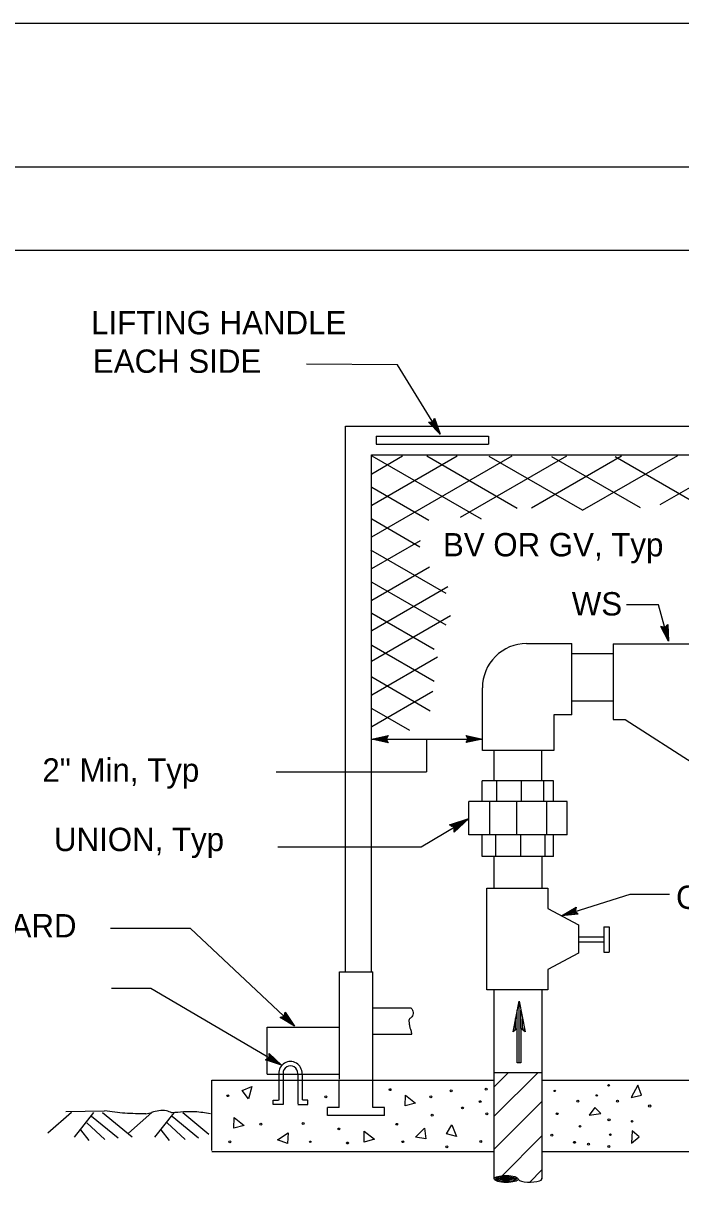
# Model space of a CAD drawing. Extents: x -893 to 867, y -474 to 712.
# Drawn here: x -642.6 to -445.7, y 360.6 to 712 of the extents above; entities that cross this region are included whole.
import ezdxf

# ---------------------------------------------------------------- set-up
doc = ezdxf.new("R2010")
doc.units = 0
for name, color, linetype in [('10 Sheet Format', 7, 'Continuous'), ('56 Stage 3 Anno', 7, 'Continuous'), ('57 Undefined', 7, 'Continuous'), ('60 Nongeo Data', 7, 'Continuous'), ('border_PLOTTING-ELEMENTS', 7, 'Continuous'), ('border_rw_22x34_Cut_Lines', 7, 'Continuous'), ('border_SHEET', 7, 'Continuous')]:
    doc.layers.add(name, color=color, linetype=linetype)

msp = doc.modelspace()

# ---------------------------------------------------------------- linework, layer by layer
at = {"layer": '10 Sheet Format'}
msp.add_lwpolyline([(-893.45, -474.04), (866.55, -474.04), (866.55, 711.96), (-893.45, 711.96)], close=True, dxfattribs=at)
at = {"layer": '56 Stage 3 Anno'}
for p, q in [((-521.24, 592.46), (-521.24, 592.46)), ((-517.77, 588.81), (-521.24, 592.46)), ((-521.24, 592.46), (-519.97, 592.46)), ((-520.9, 592.46), (-518.36, 589.78)), ((-518.94, 590.75), (-520.56, 592.46)), ((-520.22, 592.46), (-519.52, 591.72)), ((-519.97, 592.46), (-519.37, 593.59)), ((-519.52, 591.72), (-519.84, 592.69)), ((-519.68, 592.99), (-518.94, 590.75)), ((-518.35, 589.78), (-519.52, 593.29)), ((-519.37, 593.59), (-519.37, 593.59)), ((-519.37, 593.59), (-517.77, 588.81)), ((-517.77, 588.81), (-517.77, 588.81)), ((-451.63, 531.19), (-451.63, 531.19)), ((-449.52, 531.77), (-449.52, 531.77)), ((-449.27, 526.74), (-449.27, 526.74)), ((-538.19, 497.45), (-533.27, 498.54)), ((-538.19, 497.45), (-505.05, 497.45)), ((-533.27, 496.35), (-538.19, 497.45)), ((-538.19, 497.45), (-538.19, 497.45)), ((-533.45, 496.65), (-537.06, 497.45)), ((-537.05, 497.46), (-533.46, 498.25)), ((-535.93, 497.45), (-533.61, 497.97)), ((-533.64, 496.94), (-535.93, 497.45)), ((-534.79, 497.45), (-533.8, 497.67)), ((-533.78, 497.23), (-534.79, 497.45)), ((-533.27, 498.54), (-533.93, 497.45)), ((-533.93, 497.45), (-533.27, 496.35)), ((-533.27, 498.54), (-533.27, 498.54)), ((-533.27, 496.35), (-533.27, 496.35)), ((-521.78, 497.45), (-521.78, 487.63)), ((-509.32, 497.45), (-509.97, 498.55)), ((-509.97, 498.55), (-509.97, 498.55)), ((-509.97, 498.55), (-505.05, 497.45)), ((-505.05, 497.45), (-509.97, 496.36)), ((-509.97, 496.36), (-509.32, 497.45)), ((-509.97, 496.36), (-509.97, 496.36)), ((-509.8, 498.26), (-506.18, 497.45)), ((-506.19, 497.45), (-509.78, 496.66)), ((-507.32, 497.46), (-509.64, 496.94)), ((-509.6, 497.97), (-507.32, 497.46)), ((-509.46, 497.68), (-508.45, 497.46)), ((-508.45, 497.46), (-509.44, 497.24)), ((-505.05, 497.45), (-505.05, 497.45)), ((-566.86, 487.63), (-521.78, 487.63)), ((-476.98, 447.01), (-476.98, 447.01)), ((-481.34, 444.49), (-481.34, 444.49)), ((-476.32, 444.93), (-476.32, 444.93))]:
    msp.add_line(p, q, dxfattribs=at)
for points in [[(-517.77, 588.81), (-530.51, 609.63), (-557.8, 609.8)], [(-449.27, 526.74), (-452.29, 537.68), (-461.88, 537.68)], [(-566.35, 465.14), (-523.44, 465.14), (-509.17, 473.65)], [(-481.34, 444.49), (-460.8, 450.94), (-448.99, 450.94)], [(-561.38, 411.34), (-592.53, 440.61), (-616.52, 440.61)], [(-565.25, 399.71), (-604.44, 422.65), (-616.25, 422.65)]]:
    msp.add_lwpolyline(points, dxfattribs=at)
for points in [[(-449.52, 531.77), (-449.27, 526.74), (-451.63, 531.19), (-451.3, 531.1), (-449.57, 527.84), (-449.75, 531.53), (-449.99, 531.28), (-449.87, 528.92), (-450.98, 531.01), (-450.65, 530.92), (-450.17, 530.02), (-450.22, 531.04), (-450.4, 530.85), (-451.63, 531.19), (-450.4, 530.85)], [(-514.91, 471.75), (-509.17, 473.65), (-513.56, 469.49), (-513.56, 469.9), (-510.34, 472.94), (-514.55, 471.56), (-514.2, 471.36), (-511.5, 472.25), (-513.56, 470.31), (-513.56, 470.72), (-512.67, 471.56), (-513.84, 471.17), (-513.56, 471.02), (-513.56, 469.49), (-513.56, 471.02)], [(-476.32, 444.93), (-481.34, 444.49), (-476.98, 447.01), (-477.06, 446.68), (-480.26, 444.84), (-476.57, 445.15), (-476.83, 445.38), (-479.18, 445.17), (-477.14, 446.35), (-477.22, 446.02), (-478.1, 445.51), (-477.08, 445.6), (-477.28, 445.78), (-476.98, 447.01), (-477.28, 445.78)], [(-564.2, 415.52), (-561.38, 411.34), (-565.71, 413.93), (-565.38, 414.02), (-562.21, 412.12), (-564.28, 415.19), (-564.35, 414.86), (-563.03, 412.9), (-565.05, 414.11), (-564.73, 414.2), (-563.85, 413.68), (-564.42, 414.53), (-564.48, 414.27), (-565.71, 413.93), (-564.48, 414.27)], [(-568.93, 403.16), (-565.25, 399.71), (-570.04, 401.28), (-569.74, 401.44), (-566.24, 400.29), (-568.93, 402.82), (-568.92, 402.48), (-567.2, 400.86), (-569.45, 401.6), (-569.15, 401.76), (-568.18, 401.44), (-568.92, 402.14), (-568.92, 401.88), (-570.04, 401.28), (-568.92, 401.88)]]:
    msp.add_lwpolyline(points, close=True, dxfattribs=at)
at = {"layer": '60 Nongeo Data'}
for p, q in [((-546.14, 427.67), (-546.14, 591.25)), ((-546.14, 591.25), (-331.18, 591.25)), ((-536.92, 588.26), (-503.28, 588.26)), ((-536.92, 588.26), (-536.92, 585.88)), ((-503.28, 588.26), (-503.28, 585.88)), ((-536.92, 585.88), (-503.28, 585.88)), ((-538.33, 427.67), (-538.33, 582.67)), ((-538.33, 582.67), (-165.11, 582.67)), ((-538.24, 582.38), (-505.4, 563.42)), ((-538.24, 567.52), (-512.58, 582.34)), ((-538.24, 576.99), (-528.98, 582.34)), ((-538.2, 558.07), (-496.18, 582.34)), ((-521.76, 582.34), (-494.64, 566.68)), ((-511.64, 563.94), (-479.77, 582.34)), ((-503.12, 582.28), (-475.16, 566.14)), ((-490.36, 566.75), (-463.37, 582.34)), ((-484.33, 582.17), (-457.79, 566.85)), ((-475.02, 566), (-446.54, 582.45)), ((-465.31, 582.17), (-442.11, 568.78)), ((-451.78, 567.73), (-425.9, 582.67)), ((-538.24, 572.91), (-521.1, 563.02)), ((-538.24, 563.44), (-523.79, 555.1)), ((-538.24, 548.58), (-523.65, 557)), ((-538.58, 554.16), (-516.03, 541.15)), ((-538.24, 539.11), (-520.91, 549.11)), ((-538.24, 544.5), (-516.04, 531.68)), ((-538.16, 529.99), (-515.41, 543.12)), ((-538.32, 520.79), (-514.58, 534.49)), ((-538.24, 535.15), (-519.51, 524.34)), ((-538.24, 525.55), (-519.51, 514.74)), ((-491.84, 526.04), (-478.24, 526.04)), ((-478.24, 504.65), (-478.24, 526.04)), ((-465.91, 525.98), (-428.97, 525.98)), ((-465.91, 525.98), (-465.91, 503.29)), ((-538.24, 510.7), (-518.55, 522.07)), ((-478.26, 523.12), (-465.85, 523.12)), ((-538.24, 516.08), (-520.68, 505.94)), ((-538.24, 501.22), (-519.9, 511.81)), ((-538.24, 506.61), (-526.91, 500.07)), ((-478.26, 508.86), (-466.07, 508.86)), ((-465.91, 503.29), (-462.23, 503.29)), ((-462.23, 503.29), (-440.82, 489.55)), ((-501.49, 488.88), (-501.49, 493.92)), ((-501.49, 485.18), (-501.49, 493.92)), ((-487.23, 489.58), (-487.23, 493.92)), ((-487.23, 484.95), (-487.23, 493.92)), ((-483.71, 484.93), (-505.1, 484.93)), ((-505.1, 478.68), (-505.1, 484.93)), ((-500.77, 478.68), (-500.77, 484.93)), ((-493.34, 478.68), (-493.34, 484.93)), ((-486.7, 478.68), (-486.7, 484.93)), ((-483.71, 478.68), (-483.71, 484.93)), ((-479.64, 478.68), (-509.12, 478.68)), ((-509.12, 468.77), (-509.12, 478.68)), ((-502.86, 468.77), (-502.86, 478.68)), ((-494.77, 468.77), (-494.77, 478.68)), ((-485.72, 468.77), (-485.72, 478.68)), ((-479.64, 468.77), (-479.64, 478.68)), ((-479.64, 468.77), (-509.12, 468.77)), ((-505.1, 462.25), (-505.1, 468.77)), ((-501.05, 462.25), (-501.05, 468.77)), ((-493.53, 462.25), (-493.53, 468.77)), ((-486.28, 462.25), (-486.28, 468.77)), ((-483.71, 462.25), (-483.71, 468.77)), ((-483.71, 462.25), (-505.1, 462.25)), ((-501.49, 452.71), (-501.49, 462.25)), ((-487.23, 462.25), (-487.23, 452.71)), ((-503.73, 437.49), (-503.73, 452.71)), ((-503.73, 452.71), (-485.47, 452.71)), ((-485.47, 452.71), (-485.47, 446.62)), ((-485.47, 446.62), (-476.28, 441.7)), ((-476.28, 441.7), (-476.28, 437.13)), ((-468.63, 441.19), (-468.63, 433.58)), ((-468.63, 441.19), (-467.11, 441.19)), ((-467.11, 441.19), (-467.11, 433.58)), ((-503.73, 422.28), (-503.73, 437.49)), ((-476.28, 437.86), (-476.28, 433.29)), ((-476.23, 438.15), (-468.63, 438.15)), ((-476.23, 436.63), (-468.63, 436.63)), ((-476.28, 433.29), (-485.47, 428.37)), ((-468.63, 433.58), (-467.11, 433.58)), ((-547.88, 427.67), (-537.86, 427.67)), ((-547.88, 395.45), (-547.88, 427.67)), ((-537.86, 395.38), (-537.86, 427.67)), ((-485.47, 428.37), (-485.47, 422.28)), ((-485.47, 422.28), (-503.73, 422.28)), ((-501.49, 397.67), (-501.49, 422.28)), ((-487.23, 422.28), (-487.23, 397.67)), ((-495.88, 409.64), (-494.09, 418.87)), ((-494.09, 400.42), (-494.09, 418.87)), ((-494.09, 418.87), (-492.29, 409.64)), ((-537.86, 416.85), (-526.45, 416.85)), ((-494.6, 410.67), (-494.6, 416.21)), ((-493.57, 410.67), (-493.57, 416.21)), ((-495.11, 410.26), (-495.11, 413.64)), ((-493.06, 410.26), (-493.06, 413.54)), ((-537.86, 409), (-526.22, 409)), ((-494.6, 410.67), (-495.88, 409.64)), ((-495.63, 409.85), (-495.63, 410.87)), ((-494.6, 400.41), (-494.6, 410.67)), ((-492.29, 409.64), (-493.57, 410.67)), ((-493.57, 410.67), (-493.57, 400.41)), ((-492.55, 409.85), (-492.55, 410.87)), ((-501.49, 365.6), (-501.49, 397.67)), ((-501.49, 384.38), (-488.39, 397.49)), ((-501.43, 397.49), (-487.17, 397.49)), ((-501.43, 393.3), (-497.25, 397.49)), ((-493.57, 400.41), (-494.6, 400.41)), ((-487.23, 397.67), (-487.23, 365.6)), ((-586.18, 395.13), (-501.49, 395.13)), ((-586.18, 374.09), (-586.18, 395.13)), ((-569.59, 397), (-548.01, 397)), ((-566.08, 397.03), (-566.08, 395.2)), ((-566.08, 395.2), (-566.08, 389.23)), ((-564.81, 397.03), (-564.81, 395.2)), ((-564.81, 395.2), (-564.81, 387.91)), ((-560.37, 397.03), (-560.37, 395.2)), ((-560.37, 395.2), (-560.37, 388.06)), ((-559.1, 397.03), (-559.1, 395.2)), ((-559.1, 395.2), (-559.1, 389.28)), ((-547.97, 387.01), (-547.97, 394.91)), ((-537.95, 387.01), (-537.95, 394.84)), ((-487.23, 395.13), (-212.8, 395.13)), ((-457.41, 390.73), (-458.43, 393.7)), ((-547.97, 387.01), (-551.47, 387.01)), ((-551.47, 384.55), (-551.47, 387.01)), ((-534.44, 387.01), (-537.95, 387.01)), ((-534.44, 384.55), (-534.44, 387.01)), ((-501.49, 374.54), (-487.23, 388.8)), ((-471.38, 387), (-473.03, 384.68)), ((-469.54, 385.22), (-471.38, 387)), ((-628.26, 385.53), (-635.28, 379.29)), ((-629.92, 385.74), (-618.28, 385.96)), ((-621.61, 385.48), (-627.39, 378.12)), ((-622.18, 384.38), (-614.25, 377.85)), ((-618.91, 385.46), (-610.04, 378.16)), ((-604.15, 385.53), (-611.17, 379.29)), ((-605.96, 385.1), (-604.14, 385.49)), ((-597.55, 385.43), (-603.29, 378.12)), ((-598.07, 384.38), (-590.15, 377.85)), ((-594.8, 385.46), (-587.01, 379.04)), ((-534.44, 384.55), (-551.47, 384.55)), ((-473.03, 384.68), (-469.54, 385.22)), ((-625.55, 380.24), (-623.01, 377.12)), ((-623.63, 382.35), (-618.22, 377.42)), ((-601.44, 380.24), (-598.91, 377.12)), ((-599.52, 382.35), (-594.11, 377.42)), ((-499.46, 366.2), (-487.31, 378.35)), ((-586.18, 373.75), (-501.49, 373.75)), ((-487.23, 373.75), (-212.8, 373.75)), ((-500.02, 365.63), (-495.94, 365.63)), ((-490.89, 364.59), (-487.23, 368.25))]:
    msp.add_line(p, q, dxfattribs=at)
for points in [[(-483.66, 493.96), (-505.05, 493.96), (-505.05, 512.83)], [(-478.24, 504.65), (-483.66, 504.65), (-483.66, 493.96)], [(-569.59, 397), (-569.59, 411.09), (-547.97, 411.09)], [(-458.43, 393.7), (-460.46, 390.02), (-457.41, 390.73)], [(-564.81, 387.91), (-567.77, 387.91), (-567.77, 389.18), (-566.16, 389.18)], [(-560.37, 387.91), (-557.42, 387.91), (-557.42, 389.18), (-559.03, 389.18)], [(-460.16, 380.01), (-460.41, 376.29), (-458.07, 378.23), (-460.16, 380.01)]]:
    msp.add_lwpolyline(points, dxfattribs=at)
for points in [[(-577.11, 392.08), (-574.13, 393.25), (-575.17, 389.54)], [(-528.19, 387.47), (-528.16, 390.67), (-525.11, 388.31)], [(-579.52, 380.78), (-579.49, 383.98), (-576.44, 381.62)], [(-540.52, 376.64), (-540.5, 379.84), (-537.45, 377.47)], [(-521.97, 377.63), (-525.14, 378.11), (-522.37, 380.8)], [(-515.86, 379.07), (-514.24, 381.83), (-512.78, 378.26)], [(-563.48, 376.19), (-566.49, 377.29), (-563.24, 379.36)]]:
    msp.add_lwpolyline(points, close=True, dxfattribs=at)
for centre, radius in [((-467.23, 393.61), 0.226), ((-581.36, 390.52), 0.287), ((-552, 390.17), 0.287), ((-532.75, 392.33), 0.287), ((-520.53, 390.18), 0.287), ((-514.46, 392.01), 0.287), ((-503.9, 392.45), 0.287), ((-483.38, 391.95), 0.203), ((-470.8, 390.61), 0.203), ((-511.05, 386.84), 0.287), ((-505.75, 388.74), 0.287), ((-476.46, 388.87), 0.287), ((-464.6, 388.88), 0.287), ((-454.92, 387.43), 0.323), ((-520.15, 384.7), 0.287), ((-503.72, 385.1), 0.287), ((-482.64, 385.13), 0.287), ((-467.12, 383.28), 0.303), ((-460.19, 382.86), 0.225), ((-571.49, 382.01), 0.287), ((-558.81, 382.16), 0.287), ((-548.08, 380.55), 0.287), ((-530.75, 381.95), 0.287), ((-475.79, 381.36), 0.226), ((-580.74, 376.71), 0.287), ((-556.64, 376.71), 0.226), ((-545.5, 376.34), 0.287), ((-528.89, 376.73), 0.287), ((-505.58, 376.82), 0.287), ((-484.23, 378.68), 0.287), ((-477.48, 376.54), 0.287), ((-473.27, 375.98), 0.287), ((-466.72, 378.83), 0.228), ((-515.69, 375.17), 0.287), ((-467.2, 375.26), 0.287)]:
    msp.add_circle(centre, radius, dxfattribs=at)
for centre, radius, start, end in [((-491.84, 512.83), 13.21, 89.9996, 180), ((-562.6, 397.27), 3.49, 357.7357, 182.2643), ((-562.6, 397.27), 2.2, 357.7357, 182.2643)]:
    msp.add_arc(centre, radius, start, end, dxfattribs=at)
for centre, major_axis, ratio in [((-497.92, 365.55), (-3.57, 0.04), 0.292977), ((-497.98, 365.57), (-3.1, 0.03), 0.228345), ((-498.01, 365.61), (-2.63, 0.01), 0.11784)]:
    msp.add_ellipse(centre, major_axis=major_axis, ratio=ratio, dxfattribs=at)
msp.add_ellipse((-490.79, 365.6), major_axis=(3.56, 0.03), ratio=0.282934, start_param=3.067554, end_param=6.454461, dxfattribs=at)
for points in [[(-526.49, 416.91), (-526.06, 416.2), (-525.9, 414.78), (-526.65, 413.72), (-526.91, 413.52), (-527.05, 412.53), (-526.91, 411.4), (-526.63, 410.42), (-526.34, 409.29), (-526.34, 409)], [(-605.96, 385.1), (-612.19, 385.27), (-618.28, 385.96)], [(-598.1, 385.37), (-599.79, 385.96), (-604.25, 385.51)], [(-586.55, 385.09), (-591.23, 385.69), (-598.1, 385.37)]]:
    msp.add_spline(points, degree=3, dxfattribs=at)
at = {"layer": 'border_PLOTTING-ELEMENTS'}
for points in [[(-893.45, -474.04), (866.55, -474.04), (866.55, 711.96), (-893.45, 711.96)], [(-863.45, 668.96), (836.55, 668.96), (836.55, -431.04), (-863.45, -431.04)]]:
    msp.add_lwpolyline(points, close=True, dxfattribs=at)
at = {"layer": 'border_rw_22x34_Cut_Lines'}
msp.add_lwpolyline([(-863.45, 668.96), (836.55, 668.96), (836.55, -431.04), (-863.45, -431.04)], close=True, dxfattribs=at)
at = {"layer": 'border_SHEET'}
msp.add_line((-813.45, 643.96), (811.55, 643.96), dxfattribs=at)

# ---------------------------------------------------------------- texts
at = {"layer": '57 Undefined'}
for s, p in [('LIFTING HANDLE', (-622.32, 618.76)), ('EACH SIDE', (-621.79, 607.22)), ('BV OR GV, Typ', (-516.88, 552.2)), ('WS', (-478.26, 534.48)), ('2" Min, Typ', (-636.94, 484.65)), ('UNION, Typ', (-633.46, 463.85)), ('GV', (-447.03, 446.52)), ('LOCK-GUARD', (-689.12, 437.97))]:
    msp.add_text(s, height=7, dxfattribs=at).set_placement(p)

doc.saveas('drawing.dxf')
